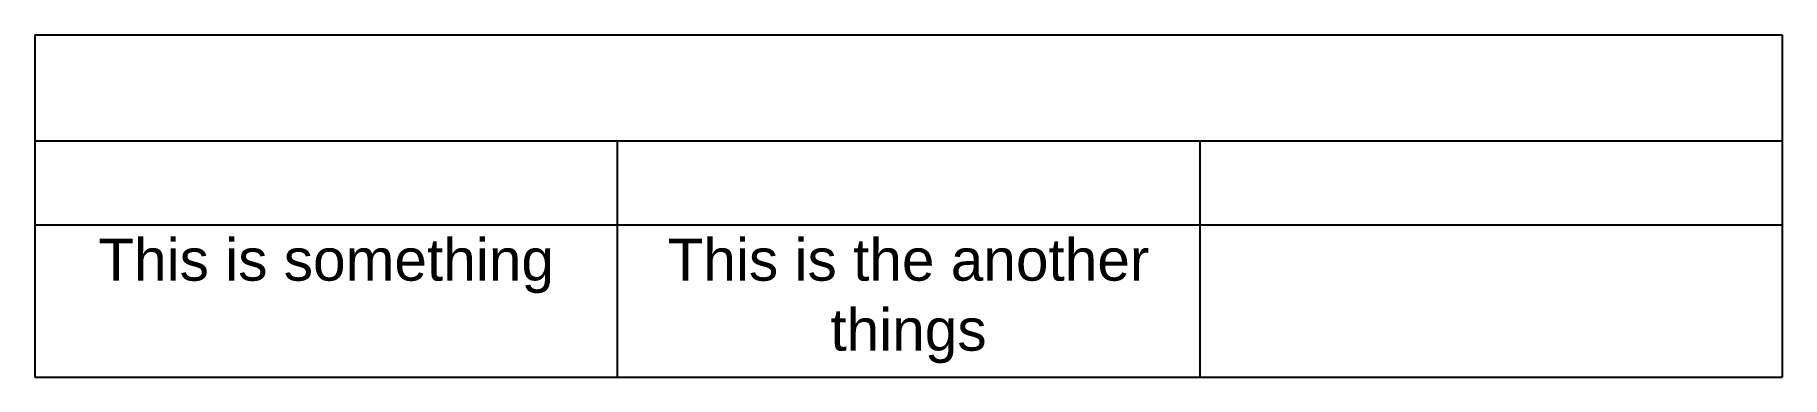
# Model space of a CAD drawing. Header units: inches. Extents: x 13.81 to 21.31, y 9.82 to 11.29.
import ezdxf

# ---------------------------------------------------------------- set-up
doc = ezdxf.new("R2010")
doc.units = ezdxf.units.IN
doc.header["$MEASUREMENT"] = 0
doc.styles.get("Standard").update_dxf_attribs({"font": 'arial.ttf'})

# ---------------------------------------------------------------- blocks, each defined once
blk = doc.blocks.new('*T1')
at = {"color": 0, "linetype": 'ByBlock', "lineweight": -2, "transparency": 16777216}
for p, q in [((0, 0), (7.5, 0)), ((0, 0), (0, -1.4663)), ((7.5, 0), (7.5, -1.4663)), ((0, -0.4533), (7.5, -0.4533)), ((2.5, -0.4533), (2.5, -1.4663)), ((5, -0.4533), (5, -1.4663)), ((0, -0.8133), (7.5, -0.8133)), ((0, -1.4663), (7.5, -1.4663))]:
    blk.add_line(p, q, dxfattribs=at)
at = {"color": 0, "transparency": 16777216, "char_height": 0.18, "width": 2.38, "attachment_point": 2}
for s, insert in [('This is something', (1.25, -0.8733)), ('This is the another things', (3.75, -0.8733))]:
    blk.add_mtext(s, dxfattribs=dict(at, insert=insert))

msp = doc.modelspace()

# ---------------------------------------------------------------- block references
msp.add_blockref('*T1', (13.8101, 11.2876))

doc.saveas('drawing.dxf')
